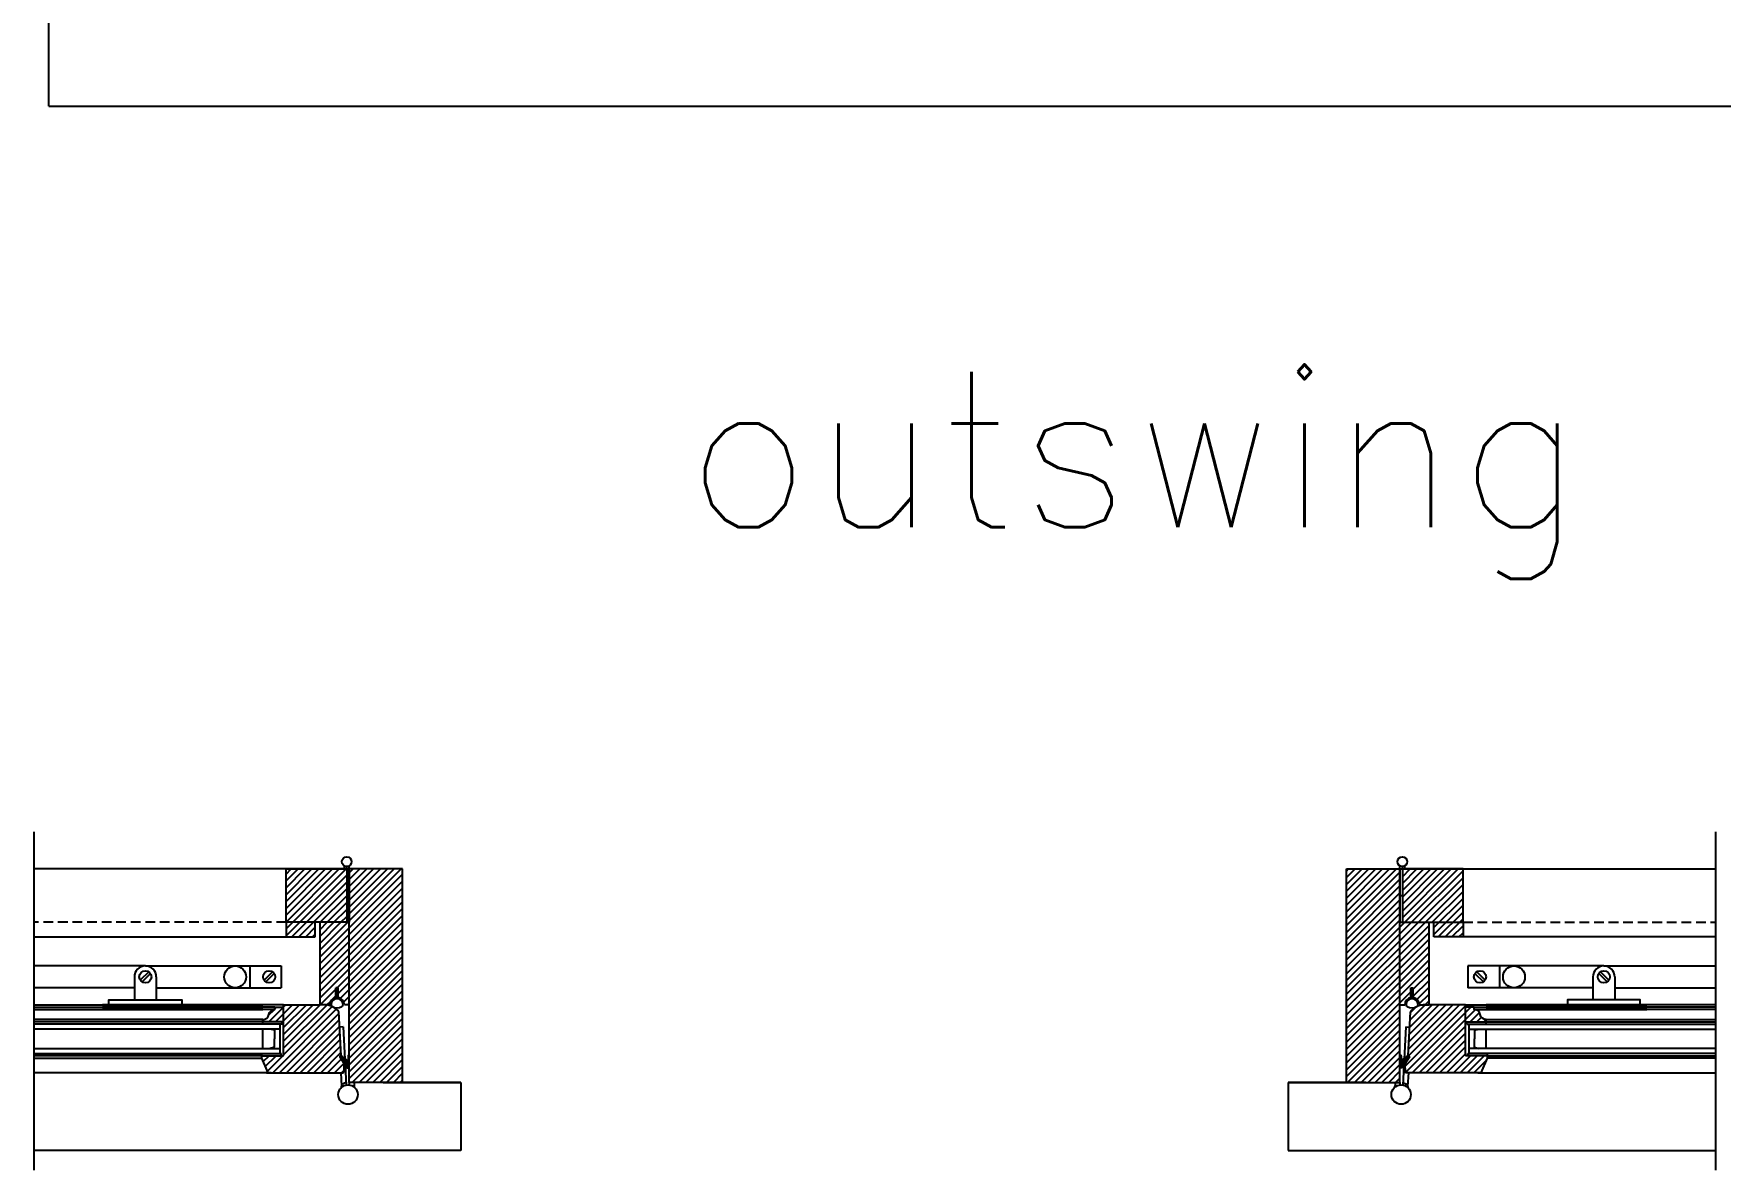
# Model space of a CAD drawing. Header units: inches. Extents: x 1985 to 11287, y 379 to 3234.
# Drawn here: x 8912.23 to 8955.67, y 1529.89 to 1559.16 of the extents above; entities that cross this region are included whole.
import ezdxf

# ---------------------------------------------------------------- set-up
doc = ezdxf.new("R2010")
doc.units = ezdxf.units.IN
doc.header["$MEASUREMENT"] = 0
doc.linetypes.add('HIDDEN', pattern=[0.375, 0.25, -0.125])
for name, color, linetype in [('detail 99', 30, 'CONTINUOUS'), ('glass 99', 6, 'CONTINUOUS'), ('glazing tape 99', 7, 'CONTINUOUS'), ('hardware 99', 94, 'CONTINUOUS'), ('hatch 99', 1, 'CONTINUOUS'), ('screen 99', 4, 'CONTINUOUS'), ('separation 99', 3, 'CONTINUOUS'), ('weatherstripping 99', 5, 'CONTINUOUS'), ('wood detail 99', 7, 'CONTINUOUS')]:
    doc.layers.add(name, color=color, linetype=linetype)
doc.styles.get("Standard").update_dxf_attribs({"font": 'txt.shx', "width": 0.8})
pattern_1 = [(45, (8568.73304, 1927.68147), (-0.088388348, 0.088388348), [])]

msp = doc.modelspace()

# ---------------------------------------------------------------- hatches: boundary and pattern name
at = {"layer": 'glazing tape 99'}
h = msp.add_hatch(color=256, dxfattribs=at)
h.paths.add_polyline_path([(8918.631905, 1533.710935), (8918.131905, 1533.710935), (8918.131905, 1533.648435), (8918.573869, 1533.648435), (8918.631905, 1533.648435)])
h.paths.add_polyline_path([(8918.605105, 1532.898435), (8918.573869, 1532.898435), (8918.105105, 1532.898435), (8918.105105, 1532.835935), (8918.605105, 1532.835935)])
h = msp.add_hatch(color=256, dxfattribs=at)
h.paths.add_polyline_path([(8949.641001, 1533.710935), (8949.141001, 1533.710935), (8949.141001, 1533.648435), (8949.199036, 1533.648435), (8949.641001, 1533.648435)])
h.paths.add_polyline_path([(8949.667801, 1532.898435), (8949.199036, 1532.898435), (8949.167801, 1532.898435), (8949.167801, 1532.835935), (8949.667801, 1532.835935)])
at = {"layer": 'hatch 99'}
h = msp.add_hatch(dxfattribs=at)
h.set_pattern_fill('ANSI31', color=256, style=0)
h.set_pattern_definition(pattern_1)
h.paths.add_polyline_path([(8921.731405, 1537.648435), (8920.356405, 1537.648435), (8920.356405, 1536.273435), (8920.356405, 1532.148435), (8921.731405, 1532.148435)])
h.paths.add_polyline_path([(8920.356405, 1536.273435), (8919.606405, 1536.273435), (8919.606405, 1534.148435), (8919.856405, 1534.148435, -0.365977382), (8920.012655, 1534.333313), (8920.012655, 1534.585935), (8920.075155, 1534.585935), (8920.075155, 1534.333313, -0.365977382), (8920.231405, 1534.148435), (8920.356405, 1534.148435)])
h.paths.add_polyline_path([(8920.088394, 1533.967458, 0.223314616), (8919.703395, 1534.148435), (8919.606405, 1534.148435), (8918.667619, 1534.148435), (8918.667619, 1532.835935), (8918.105105, 1532.835935), (8918.105105, 1532.773435), (8918.265819, 1532.398435), (8920.212719, 1532.398435, 0.035496617), (8920.229785, 1532.57824, 0.033177957), (8920.231164, 1532.623612), (8920.113327, 1532.80838, -0.35180203), (8920.115504, 1532.828297), (8920.127469, 1532.840263, -0.35110554), (8920.147353, 1532.842461)])
h.paths.add_polyline_path([(8918.667619, 1534.085935), (8918.444405, 1534.085935), (8918.444405, 1534.023435), (8918.431282, 1534.023435, 0.350781059), (8918.288155, 1533.898435, -0.375199902), (8918.131905, 1533.773435), (8918.131905, 1533.710935), (8918.667619, 1533.710935)], flags=17)
h = msp.add_hatch(dxfattribs=at)
h.set_pattern_fill('ANSI31', color=256, style=0)
h.set_pattern_definition(pattern_1)
h.paths.add_polyline_path([(8920.293905, 1537.648435), (8919.731405, 1537.648435), (8918.731405, 1537.648435), (8918.731405, 1536.273435), (8919.606405, 1536.273435), (8920.293905, 1536.273435)])
h.paths.add_polyline_path([(8919.481405, 1536.273435), (8918.731405, 1536.273435), (8918.731405, 1535.898435), (8919.481405, 1535.898435)])
h = msp.add_hatch(dxfattribs=at)
h.set_pattern_fill('ANSI31', color=256, style=0)
h.set_pattern_definition(pattern_1)
h.paths.add_polyline_path([(8947.416501, 1537.648435), (8946.041501, 1537.648435), (8946.041501, 1532.148435), (8947.416501, 1532.148435)])
h.paths.add_polyline_path([(8948.166501, 1536.273435), (8947.416501, 1536.273435), (8947.416501, 1534.148435), (8947.541501, 1534.148435, -0.365977382), (8947.697751, 1534.333313), (8947.697751, 1534.585935), (8947.760251, 1534.585935), (8947.760251, 1534.333313, -0.365977382), (8947.916501, 1534.148435), (8948.166501, 1534.148435)])
h.paths.add_polyline_path([(8949.105286, 1534.148435), (8948.166501, 1534.148435), (8948.06951, 1534.148435, 0.223314616), (8947.684511, 1533.967458), (8947.625552, 1532.842461, -0.35110554), (8947.645436, 1532.840263), (8947.657401, 1532.828297, -0.35180203), (8947.659578, 1532.80838), (8947.541741, 1532.623612, 0.033177957), (8947.54312, 1532.57824, 0.035496617), (8947.560186, 1532.398435), (8949.507086, 1532.398435), (8949.667801, 1532.773435), (8949.667801, 1532.835935), (8949.105286, 1532.835935)])
h.paths.add_polyline_path([(8949.484751, 1533.898435, 0.350781059), (8949.341623, 1534.023435), (8949.328501, 1534.023435), (8949.328501, 1534.085935), (8949.105286, 1534.085935), (8949.105286, 1533.710935), (8949.641001, 1533.710935), (8949.641001, 1533.773435, -0.375199902)], flags=17)
h = msp.add_hatch(dxfattribs=at)
h.set_pattern_fill('ANSI31', color=256, style=0)
h.set_pattern_definition(pattern_1)
h.paths.add_polyline_path([(8949.041501, 1536.273435), (8948.291501, 1536.273435), (8948.291501, 1535.898435), (8949.041501, 1535.898435)])
h.paths.add_polyline_path([(8949.041501, 1537.648435), (8947.479001, 1537.648435), (8947.479001, 1536.273435), (8948.166501, 1536.273435), (8949.041501, 1536.273435)])
at = {"layer": 'weatherstripping 99'}
h = msp.add_hatch(dxfattribs=at)
h.set_pattern_fill('HONEY', color=256, scale=0.25, style=0)
h.set_pattern_definition([(180, (9238.208336, 1865.795656), (-0.046875, 0.0270632937), [0.03125, -0.0625]), (60, (9238.208336, 1865.795656), (0.0468749999, 0.027063294), [0.03125, -0.0625]), (120, (9238.208336, 1865.795656), (-1e-10, 0.0541265877), [-0.0625, 0.03125])])
h.paths.add_polyline_path([(8920.113327, 1532.80838, -0.35180203), (8920.115504, 1532.828297), (8920.127469, 1532.840263, -0.377155593), (8920.148558, 1532.841616), (8920.312517, 1532.715091, 0.622790253), (8920.325405, 1532.721424), (8920.325405, 1532.836949, -0.414213562), (8920.333405, 1532.844949), (8920.348405, 1532.844949, -0.414213562), (8920.356405, 1532.836949), (8920.356405, 1532.533212, -0.414213562), (8920.348405, 1532.525212), (8920.302692, 1532.525212, -0.256161577), (8920.289202, 1532.532609)])
h = msp.add_hatch(dxfattribs=at)
h.set_pattern_fill('HONEY', color=256, scale=0.25, style=0)
h.set_pattern_definition([(0, (8629.56457, 1865.795656), (0.046875, 0.0270632937), [0.03125, -0.0625]), (120, (8629.56457, 1865.795656), (-0.0468749999, 0.027063294), [0.03125, -0.0625]), (60, (8629.56457, 1865.795656), (1e-10, 0.0541265877), [-0.0625, 0.03125])])
h.paths.add_polyline_path([(8947.659578, 1532.80838, 0.35180203), (8947.657401, 1532.828297), (8947.645436, 1532.840263, 0.377155593), (8947.624347, 1532.841616), (8947.460388, 1532.715091, -0.622790253), (8947.447501, 1532.721424), (8947.447501, 1532.836949, 0.414213562), (8947.439501, 1532.844949), (8947.424501, 1532.844949, 0.414213562), (8947.416501, 1532.836949), (8947.416501, 1532.533212, 0.414213562), (8947.424501, 1532.525212), (8947.470213, 1532.525212, 0.256161577), (8947.483703, 1532.532609)])

# ---------------------------------------------------------------- linework, layer by layer
at = {"layer": 'glass 99', "color": 6}
for p, q in [((8918.573869, 1533.648435), (8912.231448, 1533.648435)), ((8918.573869, 1533.523435), (8912.231448, 1533.523435)), ((8918.131905, 1533.023435), (8918.131905, 1533.523435)), ((8918.431999, 1533.493444), (8918.324216, 1533.523435)), ((8918.431999, 1533.493444), (8918.431999, 1533.273435)), ((8918.431999, 1533.053427), (8918.431999, 1533.273435)), ((8918.573869, 1532.898435), (8918.573869, 1533.648435)), ((8949.199036, 1533.648435), (8955.541457, 1533.648435)), ((8949.199036, 1532.898435), (8949.199036, 1533.648435)), ((8949.199036, 1533.523435), (8955.541457, 1533.523435)), ((8949.340906, 1533.493444), (8949.448689, 1533.523435)), ((8949.340906, 1533.493444), (8949.340906, 1533.273435)), ((8949.340906, 1533.053427), (8949.340906, 1533.273435)), ((8949.641001, 1533.023435), (8949.641001, 1533.523435)), ((8912.231448, 1533.023435), (8918.573869, 1533.023435)), ((8912.231448, 1532.898435), (8918.573869, 1532.898435)), ((8918.431999, 1533.053427), (8918.324216, 1533.023435)), ((8955.541457, 1533.023435), (8949.199036, 1533.023435)), ((8955.541457, 1532.898435), (8949.199036, 1532.898435)), ((8949.340906, 1533.053427), (8949.448689, 1533.023435))]:
    msp.add_line(p, q, dxfattribs=at)
at = {"layer": 'hardware 99', "color": 94}
for p, q in [((8920.231405, 1537.648435), (8920.231405, 1537.727286)), ((8920.293905, 1537.648435), (8920.293905, 1537.710592)), ((8920.356405, 1537.648435), (8920.293905, 1537.648435)), ((8920.356405, 1537.648435), (8920.356405, 1537.727286)), ((8947.416501, 1537.648435), (8947.416501, 1537.727286)), ((8947.416501, 1537.648435), (8947.479001, 1537.648435)), ((8947.479001, 1537.648435), (8947.479001, 1537.710592)), ((8947.541501, 1537.648435), (8947.541501, 1537.727286)), ((8920.356405, 1536.960935), (8920.293905, 1536.960935)), ((8947.416501, 1536.960935), (8947.479001, 1536.960935)), ((8915.106405, 1535.148435), (8912.231448, 1535.148435)), ((8915.192561, 1534.997536), (8914.976054, 1534.781029)), ((8915.106405, 1535.148435), (8918.606405, 1535.148435)), ((8917.793905, 1535.148435), (8917.793905, 1534.585935)), ((8918.380061, 1534.997536), (8918.163554, 1534.781029)), ((8918.606405, 1535.148435), (8918.606405, 1534.585935)), ((8952.666501, 1535.148435), (8949.166501, 1535.148435)), ((8949.166501, 1535.148435), (8949.166501, 1534.585935)), ((8949.392844, 1534.997536), (8949.609351, 1534.781029)), ((8949.979001, 1535.148435), (8949.979001, 1534.585935)), ((8952.580344, 1534.997536), (8952.796851, 1534.781029)), ((8952.666501, 1535.148435), (8955.541457, 1535.148435)), ((8914.825155, 1534.585935), (8912.231448, 1534.585935)), ((8914.825155, 1534.867185), (8914.825155, 1534.273435)), ((8915.236755, 1534.953342), (8915.020248, 1534.736835)), ((8915.387655, 1534.867185), (8915.387655, 1534.273435)), ((8915.387655, 1534.585935), (8918.606405, 1534.585935)), ((8918.424255, 1534.953342), (8918.207748, 1534.736835)), ((8952.385251, 1534.585935), (8949.166501, 1534.585935)), ((8949.34865, 1534.953342), (8949.565157, 1534.736835)), ((8952.385251, 1534.867185), (8952.385251, 1534.273435)), ((8952.53615, 1534.953342), (8952.752657, 1534.736835)), ((8952.947751, 1534.867185), (8952.947751, 1534.273435)), ((8952.947751, 1534.585935), (8955.541457, 1534.585935)), ((8920.202462, 1533.579944), (8920.10896, 1533.575043)), ((8920.202462, 1533.579944), (8920.280966, 1532.081999)), ((8947.570443, 1533.579944), (8947.491939, 1532.081999)), ((8947.570443, 1533.579944), (8947.663945, 1533.575043)), ((8920.139211, 1532.398435), (8920.157439, 1532.050622)), ((8947.633694, 1532.398435), (8947.615466, 1532.050622)), ((8920.277674, 1532.144807), (8920.154955, 1532.09802)), ((8920.356405, 1532.148435), (8920.356405, 1532.083975)), ((8920.481405, 1532.148435), (8920.481405, 1532.059105)), ((8947.291501, 1532.148435), (8947.291501, 1532.059105)), ((8947.416501, 1532.148435), (8947.416501, 1532.083975)), ((8947.495231, 1532.144807), (8947.61795, 1532.09802))]:
    msp.add_line(p, q, dxfattribs=at)
for points in [[(8916.043905, 1534.273435), (8916.043905, 1534.273435), (8916.043905, 1534.148435), (8914.168905, 1534.148435), (8914.168905, 1534.273435), (8916.043905, 1534.273435)], [(8951.729001, 1534.273435), (8951.729001, 1534.273435), (8951.729001, 1534.148435), (8953.604001, 1534.148435), (8953.604001, 1534.273435), (8951.729001, 1534.273435)]]:
    msp.add_lwpolyline(points, dxfattribs=at)
for centre, radius in [((8920.293905, 1537.835935), 0.125344), ((8947.479001, 1537.835935), 0.125344), ((8915.106405, 1534.867185), 0.15625), ((8917.418905, 1534.867185), 0.28125), ((8918.293905, 1534.867185), 0.15625), ((8949.479001, 1534.867185), 0.15625), ((8950.354001, 1534.867185), 0.28125), ((8952.666501, 1534.867185), 0.15625), ((8920.325155, 1531.835935), 0.25), ((8947.447751, 1531.835935), 0.25)]:
    msp.add_circle(centre, radius, dxfattribs=at)
for centre, radius, start, end in [((8915.106405, 1534.867185), 0.28125, 0, 180), ((8952.666501, 1534.867185), 0.28125, 0, 180), ((8920.095024, 1532.047351), 0.0625, 317.427004, 3), ((8920.543905, 1532.059105), 0.0625, 180, 225.572996), ((8947.229001, 1532.059105), 0.0625, 314.427004, 0), ((8947.677881, 1532.047351), 0.0625, 177, 222.572996)]:
    msp.add_arc(centre, radius, start, end, dxfattribs=at)
at = {"layer": 'screen 99', "color": 4, "linetype": 'HIDDEN'}
for p, q in [((8918.731405, 1536.273435), (8912.231448, 1536.273435)), ((8949.041501, 1536.273435), (8955.541457, 1536.273435))]:
    msp.add_line(p, q, dxfattribs=at)
at = {"layer": 'separation 99'}
for q in [(8912.617716, 1602.358547), (9066.39145, 1557.299249)]:
    msp.add_line((8912.617716, 1557.299249), q, dxfattribs=at)
at = {"layer": 'weatherstripping 99'}
for p, q in [((8920.043905, 1534.585935), (8920.043905, 1534.304685)), ((8947.729001, 1534.585935), (8947.729001, 1534.304685)), ((8920.115504, 1532.828297), (8920.127469, 1532.840263)), ((8920.312517, 1532.715091), (8920.148558, 1532.841616)), ((8920.325405, 1532.836949), (8920.325405, 1532.721424)), ((8920.348405, 1532.844949), (8920.333405, 1532.844949)), ((8920.356405, 1532.533212), (8920.356405, 1532.836949)), ((8947.416501, 1532.533212), (8947.416501, 1532.836949)), ((8947.424501, 1532.844949), (8947.439501, 1532.844949)), ((8947.447501, 1532.836949), (8947.447501, 1532.721424)), ((8947.460388, 1532.715091), (8947.624347, 1532.841616)), ((8947.657401, 1532.828297), (8947.645436, 1532.840263)), ((8920.113327, 1532.80838), (8920.289202, 1532.532609)), ((8920.302692, 1532.525212), (8920.348405, 1532.525212)), ((8947.470213, 1532.525212), (8947.424501, 1532.525212)), ((8947.659578, 1532.80838), (8947.483703, 1532.532609))]:
    msp.add_line(p, q, dxfattribs=at)
for centre, radius, start, end in [((8919.950406, 1534.155298), 0.0625, 175.8019524, 240.0887142), ((8920.043905, 1534.148435), 0.15625, 4.1980476, 175.8019524), ((8920.137403, 1534.155298), 0.0625, 299.9112858, 4.1980476), ((8947.635502, 1534.155298), 0.0625, 175.8019524, 240.0887142), ((8947.729001, 1534.148435), 0.15625, 4.1980476, 175.8019524), ((8947.822499, 1534.155298), 0.0625, 299.9112858, 4.1980476), ((8920.043905, 1534.317823), 0.25, 240.0887142, 299.9112858), ((8947.729001, 1534.317823), 0.25, 240.0887142, 299.9112858), ((8920.126817, 1532.816983), 0.016, 135, 212.5279021), ((8920.138783, 1532.828949), 0.016, 52.3430081, 135), ((8920.333405, 1532.836949), 0.008, 90, 180), ((8920.348405, 1532.836949), 0.008, 0, 90), ((8947.424501, 1532.836949), 0.008, 90, 180), ((8947.439501, 1532.836949), 0.008, 0, 90), ((8947.634122, 1532.828949), 0.016, 45, 127.6569919), ((8947.646088, 1532.816983), 0.016, 327.4720979, 45), ((8920.302692, 1532.541212), 0.016, 212.5279021, 270), ((8920.317405, 1532.721424), 0.008, 232.3430081, 0), ((8920.348405, 1532.533212), 0.008, 270, 0), ((8947.424501, 1532.533212), 0.008, 180, 270), ((8947.455501, 1532.721424), 0.008, 180, 307.6569919), ((8947.470213, 1532.541212), 0.016, 270, 327.4720979)]:
    msp.add_arc(centre, radius, start, end, dxfattribs=at)
at = {"layer": 'wood detail 99'}
for p, q in [((8912.231448, 1538.607104), (8912.231448, 1529.886206)), ((8912.231448, 1538.607104), (8912.231448, 1529.886206)), ((8955.541457, 1538.607104), (8955.541457, 1529.886206)), ((8920.293905, 1537.648435), (8912.231448, 1537.648435)), ((8920.293905, 1537.648435), (8912.231448, 1537.648435)), ((8918.731405, 1537.648435), (8912.231448, 1537.648435)), ((8920.293905, 1537.648435), (8912.231448, 1537.648435)), ((8918.731405, 1537.648435), (8920.293905, 1537.648435)), ((8918.731405, 1536.273435), (8918.731405, 1537.648435)), ((8919.731405, 1537.648435), (8920.293905, 1537.648435)), ((8920.293905, 1537.648435), (8920.293905, 1536.273435)), ((8920.356405, 1532.148435), (8920.356405, 1537.648435)), ((8921.731405, 1537.648435), (8920.356405, 1537.648435)), ((8920.356405, 1537.648435), (8920.356405, 1536.273435)), ((8921.731405, 1532.148435), (8921.731405, 1537.648435)), ((8946.041501, 1532.148435), (8946.041501, 1537.648435)), ((8946.041501, 1537.648435), (8947.416501, 1537.648435)), ((8947.416501, 1537.648435), (8947.416501, 1536.273435)), ((8947.416501, 1532.148435), (8947.416501, 1537.648435)), ((8948.041501, 1537.648435), (8947.479001, 1537.648435)), ((8949.041501, 1537.648435), (8947.479001, 1537.648435)), ((8947.479001, 1537.648435), (8955.541457, 1537.648435)), ((8947.479001, 1537.648435), (8955.541457, 1537.648435)), ((8947.479001, 1537.648435), (8955.541457, 1537.648435)), ((8947.479001, 1537.648435), (8947.479001, 1536.273435)), ((8949.041501, 1537.648435), (8955.541457, 1537.648435)), ((8949.041501, 1536.273435), (8949.041501, 1537.648435)), ((8912.231448, 1535.898435), (8919.481405, 1535.898435)), ((8919.606405, 1536.273435), (8918.731405, 1536.273435)), ((8918.731405, 1536.273435), (8918.731405, 1535.898435)), ((8919.481405, 1535.898435), (8919.481405, 1536.273435)), ((8920.356405, 1536.273435), (8919.606405, 1536.273435)), ((8919.606405, 1534.148435), (8919.606405, 1536.273435)), ((8920.356405, 1536.273435), (8919.606405, 1536.273435)), ((8920.356405, 1536.273435), (8919.606405, 1536.273435)), ((8947.416501, 1536.273435), (8948.166501, 1536.273435)), ((8947.416501, 1536.273435), (8948.166501, 1536.273435)), ((8947.416501, 1536.273435), (8948.166501, 1536.273435)), ((8948.166501, 1534.148435), (8948.166501, 1536.273435)), ((8948.166501, 1536.273435), (8949.041501, 1536.273435)), ((8948.291501, 1535.898435), (8948.291501, 1536.273435)), ((8955.541457, 1535.898435), (8948.291501, 1535.898435)), ((8949.041501, 1536.273435), (8949.041501, 1535.898435)), ((8912.231448, 1534.148435), (8918.131905, 1534.148435)), ((8918.667619, 1534.148435), (8913.999286, 1534.148435)), ((8918.667619, 1534.148435), (8919.606405, 1534.148435)), ((8918.667619, 1532.835935), (8918.667619, 1534.148435)), ((8919.856405, 1534.148435), (8919.606405, 1534.148435)), ((8920.356405, 1534.148435), (8920.231405, 1534.148435)), ((8947.416501, 1534.148435), (8947.541501, 1534.148435)), ((8947.916501, 1534.148435), (8948.166501, 1534.148435)), ((8949.105286, 1534.148435), (8948.166501, 1534.148435)), ((8949.105286, 1534.148435), (8953.773619, 1534.148435)), ((8949.105286, 1532.835935), (8949.105286, 1534.148435)), ((8955.541457, 1534.148435), (8949.641001, 1534.148435)), ((8912.231448, 1534.085935), (8918.131905, 1534.085935)), ((8912.231448, 1534.023435), (8918.131905, 1534.023435)), ((8918.131905, 1533.773435), (8912.231448, 1533.773435)), ((8918.131905, 1533.710935), (8912.231448, 1533.710935)), ((8918.444405, 1534.085935), (8913.999286, 1534.085935)), ((8918.444405, 1534.023435), (8913.999286, 1534.023435)), ((8918.131905, 1533.648435), (8918.131905, 1533.773435)), ((8918.631905, 1533.648435), (8918.631905, 1533.710935)), ((8920.147714, 1532.835582), (8920.088394, 1533.967458)), ((8947.625191, 1532.835582), (8947.684511, 1533.967458)), ((8949.141001, 1533.648435), (8949.141001, 1533.710935)), ((8949.328501, 1534.085935), (8953.773619, 1534.085935)), ((8949.328501, 1534.023435), (8953.773619, 1534.023435)), ((8955.541457, 1534.085935), (8949.641001, 1534.085935)), ((8955.541457, 1534.023435), (8949.641001, 1534.023435)), ((8949.641001, 1533.773435), (8955.541457, 1533.773435)), ((8949.641001, 1533.648435), (8949.641001, 1533.773435)), ((8949.641001, 1533.710935), (8955.541457, 1533.710935)), ((8918.631905, 1533.648435), (8918.573869, 1533.648435)), ((8949.141001, 1533.648435), (8949.199036, 1533.648435)), ((8918.105105, 1532.835935), (8912.231448, 1532.835935)), ((8918.105105, 1532.773435), (8918.105105, 1532.898435)), ((8918.105105, 1532.835935), (8918.667619, 1532.835935)), ((8918.605105, 1532.898435), (8918.573869, 1532.898435)), ((8918.605105, 1532.835935), (8918.605105, 1532.898435)), ((8949.667801, 1532.835935), (8949.105286, 1532.835935)), ((8949.167801, 1532.835935), (8949.167801, 1532.898435)), ((8949.167801, 1532.898435), (8949.199036, 1532.898435)), ((8949.667801, 1532.773435), (8949.667801, 1532.898435)), ((8949.667801, 1532.835935), (8955.541457, 1532.835935)), ((8912.231448, 1532.773435), (8918.105105, 1532.773435)), ((8918.230105, 1532.398435), (8912.231448, 1532.398435)), ((8918.346176, 1532.398435), (8913.999286, 1532.398435)), ((8918.265819, 1532.398435), (8918.105105, 1532.773435)), ((8918.230105, 1532.398435), (8920.212719, 1532.398435)), ((8949.542801, 1532.398435), (8947.560186, 1532.398435)), ((8949.426729, 1532.398435), (8953.773619, 1532.398435)), ((8949.507086, 1532.398435), (8949.667801, 1532.773435)), ((8949.542801, 1532.398435), (8955.541457, 1532.398435)), ((8955.541457, 1532.773435), (8949.667801, 1532.773435)), ((8921.731405, 1532.148435), (8920.356405, 1532.148435)), ((8921.231405, 1532.148435), (8923.231405, 1532.148435)), ((8921.703884, 1532.148435), (8923.231405, 1532.148435)), ((8921.703884, 1532.148435), (8923.231405, 1532.148435)), ((8923.231405, 1532.148435), (8921.703884, 1532.148435)), ((8921.731405, 1532.148435), (8923.231405, 1532.148435)), ((8921.731405, 1532.148435), (8923.231405, 1532.148435)), ((8923.231405, 1532.148435), (8923.231405, 1530.398435)), ((8923.231405, 1532.148435), (8923.231405, 1530.898435)), ((8944.541501, 1532.148435), (8944.541501, 1530.898435)), ((8944.541501, 1532.148435), (8944.541501, 1530.398435)), ((8944.541501, 1532.148435), (8946.069021, 1532.148435)), ((8946.541501, 1532.148435), (8944.541501, 1532.148435)), ((8946.041501, 1532.148435), (8944.541501, 1532.148435)), ((8946.041501, 1532.148435), (8944.541501, 1532.148435)), ((8946.069021, 1532.148435), (8944.541501, 1532.148435)), ((8946.069021, 1532.148435), (8944.541501, 1532.148435)), ((8946.041501, 1532.148435), (8947.416501, 1532.148435)), ((8923.231405, 1530.398435), (8912.231448, 1530.398435)), ((8944.541501, 1530.398435), (8955.541457, 1530.398435))]:
    msp.add_line(p, q, dxfattribs=at)
at = {"layer": 'wood detail 99', "color": 7}
for p, q in [((8920.075155, 1534.585935), (8920.012655, 1534.585935)), ((8920.012655, 1534.333313), (8920.012655, 1534.585935)), ((8920.075155, 1534.333313), (8920.075155, 1534.585935)), ((8947.697751, 1534.585935), (8947.760251, 1534.585935)), ((8947.697751, 1534.333313), (8947.697751, 1534.585935)), ((8947.760251, 1534.333313), (8947.760251, 1534.585935))]:
    msp.add_line(p, q, dxfattribs=at)
at = {"layer": 'wood detail 99'}
for points in [[(8918.667619, 1533.710935), (8918.131905, 1533.710935), (8918.131905, 1533.773435, 0.375199902), (8918.288155, 1533.898435, -0.375199902), (8918.444405, 1534.023435), (8918.444405, 1534.085935), (8918.667619, 1534.085935)], [(8949.105286, 1533.710935), (8949.641001, 1533.710935), (8949.641001, 1533.773435, -0.375199902), (8949.484751, 1533.898435, 0.375199902), (8949.328501, 1534.023435), (8949.328501, 1534.085935), (8949.105286, 1534.085935)]]:
    msp.add_lwpolyline(points, format="xyb", dxfattribs=at)
for centre, radius, start, end in [((8919.703395, 1533.648435), 0.5, 39.6462477, 90), ((8948.06951, 1533.648435), 0.5, 90, 140.3537523), ((8919.888963, 1532.611303), 0.342422, 354.4590489, 40.9179317), ((8919.888963, 1532.611303), 0.342422, 354.4590489, 40.9179317), ((8947.883942, 1532.611303), 0.342422, 139.0820683, 185.5409511), ((8918.9565, 1532.608383), 1.273642, 350.5120581, 358.6438691), ((8948.816405, 1532.608383), 1.273642, 181.3561309, 189.4879419)]:
    msp.add_arc(centre, radius, start, end, dxfattribs=at)
at = {"layer": 'wood detail 99', "color": 7}
for centre, start, end in [((8920.043905, 1534.148435), 99.5940682, 180), ((8920.043905, 1534.148435), 360, 80.4059318), ((8947.729001, 1534.148435), 99.5940682, 180), ((8947.729001, 1534.148435), 0, 80.4059318)]:
    msp.add_arc(centre, 0.1875, start, end, dxfattribs=at)

# ---------------------------------------------------------------- texts
at = {"layer": 'detail 99'}
msp.add_text('outswing', height=4, dxfattribs=at).set_placement((8929.012957, 1546.453467))

doc.saveas('drawing.dxf')
